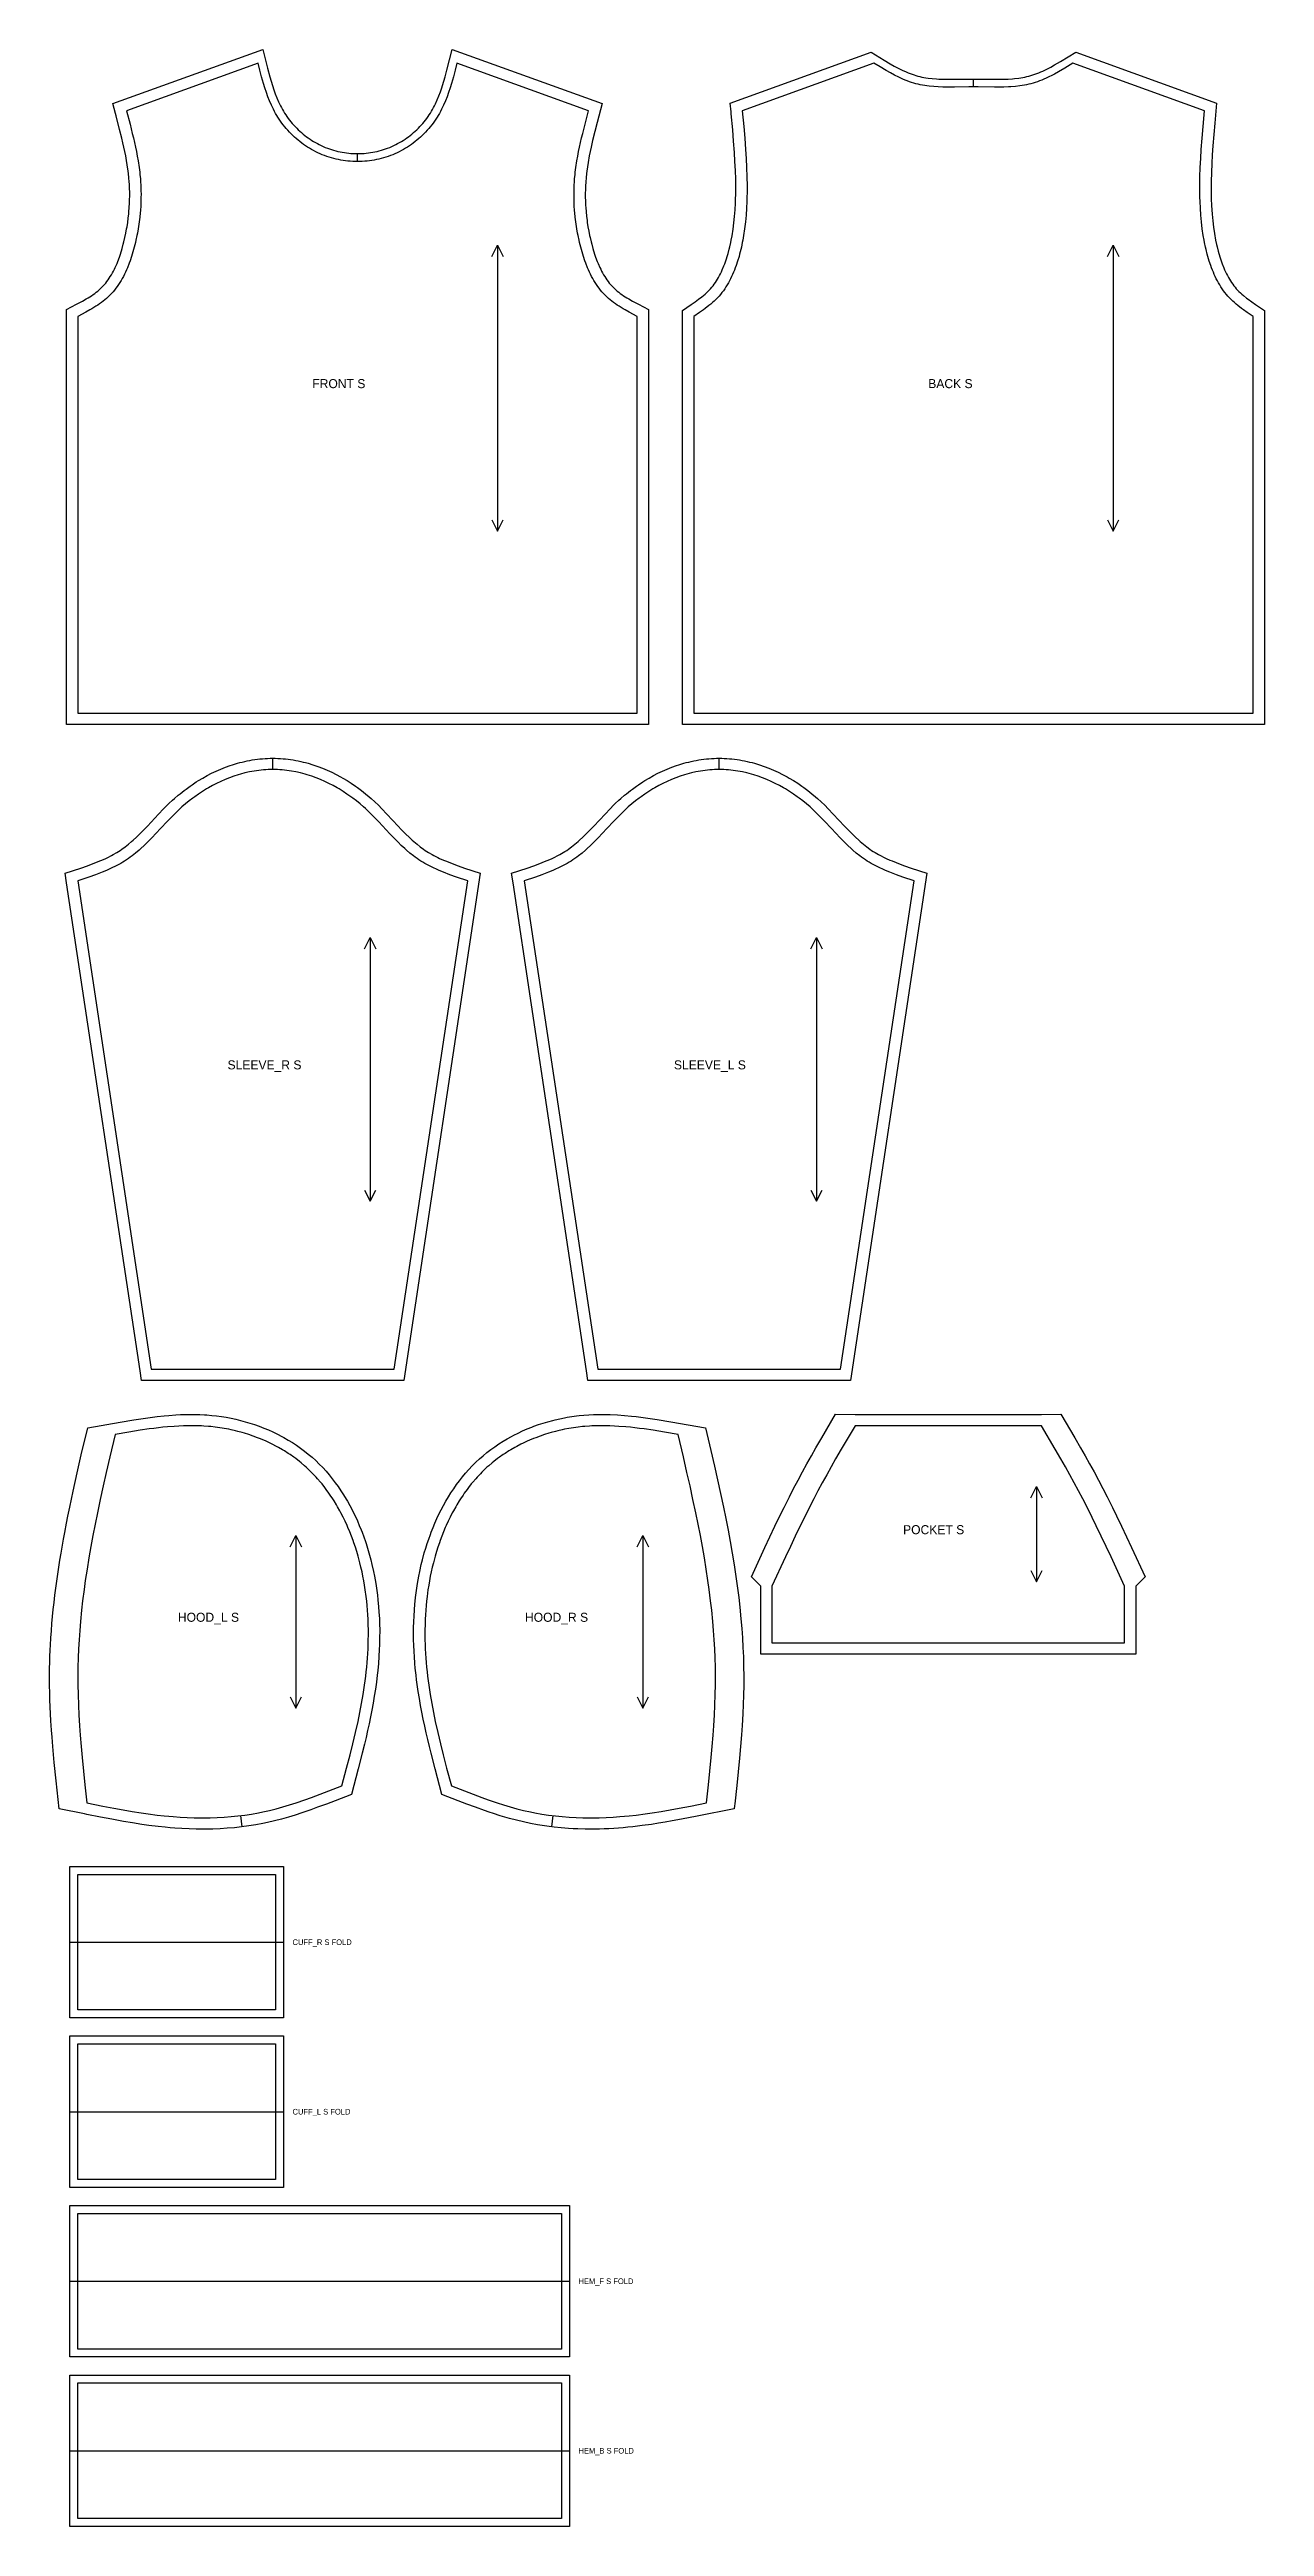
# Model space of a CAD drawing. Extents: x 10 to 1085, y 28 to 2220.
import ezdxf

# ---------------------------------------------------------------- set-up
doc = ezdxf.new("R2010")
doc.units = 0
for name, color, linetype in [('CUT', 7, 'CONTINUOUS'), ('FOLD', 6, 'CONTINUOUS'), ('GRAIN', 3, 'CONTINUOUS'), ('NOTCH', 1, 'CONTINUOUS'), ('SEW', 5, 'CONTINUOUS'), ('TEXT', 2, 'CONTINUOUS')]:
    doc.layers.add(name, color=color, linetype=linetype)

msp = doc.modelspace()

# ---------------------------------------------------------------- linework, layer by layer
at = {"layer": 'CUT'}
for points in [[(68.342, 2163.007), (65.959, 2171.888), (198.628, 2219.717), (202.822, 2203.337), (204.936, 2195.478), (206.05, 2191.623), (207.219, 2187.827), (208.457, 2184.098), (209.777, 2180.443), (211.19, 2176.868), (212.709, 2173.379), (214.346, 2169.982), (215.212, 2168.32), (216.113, 2166.682), (217.049, 2165.069), (218.022, 2163.482), (219.044, 2161.903), (220.109, 2160.347), (221.215, 2158.812), (222.362, 2157.301), (223.548, 2155.815), (224.773, 2154.354), (226.036, 2152.921), (227.335, 2151.517), (228.668, 2150.142), (230.036, 2148.799), (231.437, 2147.488), (232.87, 2146.211), (234.333, 2144.969), (235.826, 2143.762), (237.347, 2142.593), (238.895, 2141.463), (240.468, 2140.372), (242.067, 2139.322), (243.689, 2138.314), (245.334, 2137.349), (247, 2136.428), (248.683, 2135.553), (250.437, 2134.7), (252.21, 2133.896), (254.003, 2133.139), (255.816, 2132.43), (257.647, 2131.769), (259.494, 2131.155), (261.358, 2130.59), (263.235, 2130.073), (265.125, 2129.605), (267.027, 2129.185), (268.939, 2128.814), (270.861, 2128.493), (272.789, 2128.22), (274.724, 2127.997), (276.664, 2127.823), (278.608, 2127.698), (280.553, 2127.624), (282.5, 2127.599), (284.447, 2127.624), (286.392, 2127.698), (288.336, 2127.823), (290.276, 2127.997), (292.211, 2128.22), (294.139, 2128.493), (296.061, 2128.814), (297.973, 2129.185), (299.875, 2129.605), (301.765, 2130.073), (303.642, 2130.59), (305.506, 2131.155), (307.353, 2131.769), (309.184, 2132.43), (310.997, 2133.139), (312.79, 2133.896), (314.563, 2134.7), (316.317, 2135.553), (318, 2136.428), (319.666, 2137.349), (321.311, 2138.314), (322.933, 2139.322), (324.532, 2140.372), (326.105, 2141.463), (327.653, 2142.593), (329.174, 2143.762), (330.667, 2144.969), (332.13, 2146.211), (333.563, 2147.488), (334.964, 2148.799), (336.332, 2150.142), (337.665, 2151.517), (338.964, 2152.921), (340.227, 2154.354), (341.452, 2155.815), (342.638, 2157.301), (343.785, 2158.812), (344.891, 2160.347), (345.956, 2161.903), (346.978, 2163.482), (347.951, 2165.069), (348.887, 2166.682), (349.788, 2168.32), (350.654, 2169.982), (351.488, 2171.669), (353.064, 2175.113), (354.529, 2178.645), (355.894, 2182.261), (357.171, 2185.954), (357.781, 2187.827), (358.95, 2191.623), (360.064, 2195.478), (361.659, 2201.356), (366.372, 2219.717), (499.041, 2171.888), (494.522, 2155.014), (492.456, 2147.079), (490.511, 2139.198), (489.163, 2133.321), (488.329, 2129.419), (487.554, 2125.528), (486.513, 2119.713), (485.91, 2115.851), (485.386, 2111.999), (485.156, 2110.077), (484.766, 2106.286), (484.466, 2102.542), (484.25, 2098.792), (484.119, 2095.035), (484.086, 2093.154), (484.081, 2089.387), (484.162, 2085.614), (484.328, 2081.836), (484.442, 2079.944), (484.736, 2076.156), (485.115, 2072.363), (485.579, 2068.564), (485.844, 2066.662), (486.437, 2062.854), (487.117, 2059.042), (487.883, 2055.224), (488.299, 2053.313), (489.21, 2049.429), (489.706, 2047.465), (490.769, 2043.568), (491.337, 2041.64), (492.55, 2037.835), (493.196, 2035.963), (494.571, 2032.291), (495.3, 2030.496), (496.845, 2026.996), (497.661, 2025.296), (498.508, 2023.631), (499.384, 2022.005), (500.29, 2020.418), (501.228, 2018.872), (502.196, 2017.37), (503.194, 2015.912), (504.225, 2014.499), (505.287, 2013.134), (506.381, 2011.818), (507.507, 2010.55), (508.666, 2009.332), (509.866, 2008.159), (511.063, 2007.069), (512.317, 2006.001), (513.626, 2004.954), (514.988, 2003.927), (516.402, 2002.918), (517.864, 2001.925), (520.928, 1999.982), (522.524, 1999.028), (525.831, 1997.144), (531.032, 1994.344), (540, 1989.66), (540, 1622.599), (25, 1622.599), (25, 1989.66), (33.968, 1994.344), (39.169, 1997.144), (42.476, 1999.028), (44.072, 1999.982), (47.136, 2001.925), (48.598, 2002.918), (50.012, 2003.927), (51.374, 2004.954), (52.683, 2006.001), (53.937, 2007.069), (55.134, 2008.159), (56.334, 2009.332), (57.493, 2010.55), (58.619, 2011.818), (59.713, 2013.134), (60.775, 2014.499), (61.806, 2015.912), (62.804, 2017.37), (63.772, 2018.872), (64.71, 2020.418), (65.616, 2022.005), (66.492, 2023.631), (67.339, 2025.296), (68.155, 2026.996), (69.7, 2030.496), (70.429, 2032.291), (71.804, 2035.963), (72.45, 2037.835), (73.663, 2041.64), (74.231, 2043.568), (75.294, 2047.465), (75.79, 2049.429), (76.701, 2053.313), (77.511, 2057.133), (78.234, 2060.949), (78.563, 2062.854), (79.156, 2066.662), (79.664, 2070.464), (80.085, 2074.26), (80.264, 2076.156), (80.558, 2079.944), (80.766, 2083.726), (80.889, 2087.502), (80.919, 2089.387), (80.914, 2093.154), (80.826, 2096.914), (80.652, 2100.668), (80.534, 2102.542), (80.234, 2106.286), (79.844, 2110.077), (79.614, 2111.999), (78.798, 2117.781), (78.157, 2121.649), (77.446, 2125.528), (76.671, 2129.419), (75.837, 2133.321), (74.95, 2137.236), (74.017, 2141.164), (72.037, 2149.058), (68.879, 2161.003)], [(613.041, 2164.696), (612.344, 2172.387), (737.023, 2217.336), (748.55, 2210.268), (753.879, 2207.101), (757.407, 2205.098), (759.166, 2204.138), (762.674, 2202.315), (764.425, 2201.457), (767.92, 2199.861), (769.666, 2199.128), (771.412, 2198.441), (773.157, 2197.803), (774.902, 2197.216), (776.653, 2196.681), (778.379, 2196.206), (780.127, 2195.777), (781.897, 2195.391), (783.687, 2195.046), (785.499, 2194.741), (787.331, 2194.473), (791.056, 2194.042), (794.859, 2193.736), (796.788, 2193.625), (800.699, 2193.475), (804.676, 2193.406), (808.714, 2193.399), (823.251, 2193.576), (827.5, 2193.599), (831.749, 2193.576), (844.246, 2193.413), (848.312, 2193.396), (854.301, 2193.475), (858.212, 2193.625), (862.052, 2193.875), (863.944, 2194.042), (867.669, 2194.473), (869.501, 2194.741), (871.313, 2195.046), (873.103, 2195.391), (874.873, 2195.777), (876.621, 2196.206), (878.347, 2196.681), (880.098, 2197.216), (881.843, 2197.803), (883.588, 2198.441), (885.334, 2199.128), (887.08, 2199.861), (888.827, 2200.638), (892.326, 2202.315), (895.834, 2204.138), (899.355, 2206.087), (904.669, 2209.194), (917.977, 2217.336), (1042.656, 2172.387), (1041.053, 2154.63), (1040.189, 2144.603), (1039.403, 2134.618), (1038.857, 2126.661), (1038.403, 2118.733), (1038.061, 2110.835), (1037.851, 2103.012), (1037.802, 2099.123), (1037.795, 2095.243), (1037.833, 2091.372), (1037.92, 2087.509), (1038.149, 2081.728), (1038.372, 2077.882), (1038.656, 2074.042), (1039.202, 2068.289), (1039.902, 2062.543), (1040.768, 2056.801), (1041.81, 2051.059), (1042.635, 2047.116), (1043.082, 2045.156), (1044.048, 2041.269), (1044.569, 2039.346), (1045.69, 2035.551), (1046.922, 2031.838), (1047.582, 2030.017), (1048.988, 2026.458), (1049.737, 2024.723), (1050.517, 2023.02), (1051.328, 2021.351), (1052.171, 2019.718), (1053.046, 2018.122), (1053.953, 2016.566), (1054.893, 2015.05), (1055.867, 2013.575), (1056.874, 2012.144), (1057.915, 2010.757), (1058.99, 2009.414), (1060.101, 2008.118), (1061.252, 2006.864), (1062.436, 2005.659), (1063.68, 2004.472), (1064.982, 2003.3), (1066.341, 2002.14), (1069.215, 1999.851), (1070.724, 1998.717), (1073.871, 1996.458), (1077.164, 1994.195), (1085, 1988.932), (1085, 1622.599), (570, 1622.599), (570, 1988.932), (577.836, 1994.195), (581.129, 1996.458), (584.276, 1998.717), (587.248, 2000.991), (588.659, 2002.14), (590.018, 2003.3), (591.32, 2004.472), (592.564, 2005.659), (593.748, 2006.864), (594.899, 2008.118), (596.01, 2009.414), (597.085, 2010.757), (598.126, 2012.144), (599.133, 2013.575), (600.107, 2015.05), (601.047, 2016.566), (601.954, 2018.122), (602.829, 2019.718), (603.672, 2021.351), (604.483, 2023.02), (605.263, 2024.723), (606.73, 2028.223), (607.418, 2030.017), (608.708, 2033.683), (609.884, 2037.439), (610.431, 2039.346), (611.447, 2043.207), (611.918, 2045.156), (612.789, 2049.084), (613.19, 2051.059), (613.905, 2054.886), (614.829, 2060.629), (615.583, 2066.373), (616.179, 2072.123), (616.628, 2077.882), (616.941, 2083.653), (617.08, 2087.509), (617.167, 2091.372), (617.207, 2097.182), (617.179, 2101.066), (617.11, 2104.961), (616.865, 2112.807), (616.493, 2120.712), (616.015, 2128.647), (615.294, 2138.607), (614.473, 2148.609), (613.223, 2162.68)], [(25.111, 1482.511), (23.864, 1490.799), (37.697, 1495.468), (43.474, 1497.477), (47.248, 1498.847), (50.947, 1500.255), (54.563, 1501.711), (56.337, 1502.461), (59.811, 1504.011), (61.509, 1504.813), (64.822, 1506.479), (66.435, 1507.345), (69.571, 1509.148), (71.091, 1510.088), (72.581, 1511.055), (74.053, 1512.061), (76.955, 1514.187), (79.813, 1516.463), (82.637, 1518.878), (84.039, 1520.135), (86.827, 1522.739), (89.602, 1525.454), (93.76, 1529.701), (96.541, 1532.631), (106.505, 1543.263), (110.969, 1547.885), (114.041, 1550.95), (115.61, 1552.471), (118.825, 1555.478), (120.469, 1556.957), (123.819, 1559.85), (125.525, 1561.261), (128.994, 1564.013), (130.757, 1565.352), (134.342, 1567.953), (136.162, 1569.215), (139.859, 1571.658), (141.734, 1572.838), (145.539, 1575.112), (149.414, 1577.27), (153.358, 1579.306), (157.369, 1581.217), (161.444, 1582.997), (165.584, 1584.644), (169.785, 1586.152), (171.915, 1586.854), (176.218, 1588.149), (178.39, 1588.74), (180.574, 1589.292), (182.77, 1589.804), (184.977, 1590.275), (187.194, 1590.706), (189.421, 1591.094), (191.657, 1591.44), (193.901, 1591.743), (196.153, 1592.001), (198.411, 1592.214), (200.676, 1592.381), (202.947, 1592.501), (205.222, 1592.574), (207.5, 1592.599), (209.778, 1592.574), (212.053, 1592.501), (214.324, 1592.381), (216.589, 1592.214), (218.847, 1592.001), (221.099, 1591.743), (223.343, 1591.44), (225.579, 1591.094), (227.806, 1590.706), (230.023, 1590.275), (232.23, 1589.804), (234.426, 1589.292), (236.61, 1588.74), (238.782, 1588.149), (243.085, 1586.854), (247.323, 1585.415), (251.494, 1583.838), (255.602, 1582.124), (259.645, 1580.277), (263.623, 1578.304), (267.532, 1576.206), (269.461, 1575.112), (273.266, 1572.838), (276.999, 1570.45), (280.658, 1567.953), (282.46, 1566.665), (286.006, 1564.013), (289.475, 1561.261), (292.866, 1558.415), (294.531, 1556.957), (297.795, 1553.981), (300.959, 1550.95), (304.031, 1547.885), (308.495, 1543.263), (318.459, 1532.631), (321.24, 1529.701), (325.398, 1525.454), (328.173, 1522.739), (330.961, 1520.135), (332.363, 1518.878), (335.187, 1516.463), (338.045, 1514.187), (340.947, 1512.061), (342.419, 1511.055), (343.909, 1510.088), (345.429, 1509.148), (348.565, 1507.345), (350.178, 1506.479), (353.491, 1504.813), (355.189, 1504.011), (358.663, 1502.461), (360.437, 1501.711), (364.053, 1500.255), (367.752, 1498.847), (371.526, 1497.477), (377.303, 1495.468), (391.136, 1490.799), (323.608, 1041.999), (91.392, 1041.999), (90.111, 1050.511)], [(420.111, 1482.511), (418.864, 1490.799), (432.697, 1495.468), (438.474, 1497.477), (442.248, 1498.847), (445.947, 1500.255), (449.563, 1501.711), (451.337, 1502.461), (454.811, 1504.011), (456.509, 1504.813), (459.822, 1506.479), (461.435, 1507.345), (464.571, 1509.148), (466.091, 1510.088), (467.581, 1511.055), (469.053, 1512.061), (471.955, 1514.187), (474.813, 1516.463), (477.637, 1518.878), (479.039, 1520.135), (481.827, 1522.739), (484.602, 1525.454), (488.76, 1529.701), (491.541, 1532.631), (501.505, 1543.263), (505.969, 1547.885), (509.041, 1550.95), (510.61, 1552.471), (513.825, 1555.478), (515.469, 1556.957), (518.819, 1559.85), (520.525, 1561.261), (523.994, 1564.013), (525.757, 1565.352), (529.342, 1567.953), (531.162, 1569.215), (534.859, 1571.658), (536.734, 1572.838), (540.539, 1575.112), (544.414, 1577.27), (548.358, 1579.306), (552.369, 1581.217), (556.444, 1582.997), (560.584, 1584.644), (564.785, 1586.152), (566.915, 1586.854), (571.218, 1588.149), (573.39, 1588.74), (575.574, 1589.292), (577.77, 1589.804), (579.977, 1590.275), (582.194, 1590.706), (584.421, 1591.094), (586.657, 1591.44), (588.901, 1591.743), (591.153, 1592.001), (593.411, 1592.214), (595.676, 1592.381), (597.947, 1592.501), (600.222, 1592.574), (602.5, 1592.599), (604.778, 1592.574), (607.053, 1592.501), (609.324, 1592.381), (611.589, 1592.214), (613.847, 1592.001), (616.099, 1591.743), (618.343, 1591.44), (620.579, 1591.094), (622.806, 1590.706), (625.023, 1590.275), (627.23, 1589.804), (629.426, 1589.292), (631.61, 1588.74), (633.782, 1588.149), (638.085, 1586.854), (642.323, 1585.415), (646.494, 1583.838), (650.602, 1582.124), (654.645, 1580.277), (658.623, 1578.304), (662.532, 1576.206), (664.461, 1575.112), (668.266, 1572.838), (671.999, 1570.45), (675.658, 1567.953), (677.46, 1566.665), (681.006, 1564.013), (684.475, 1561.261), (687.866, 1558.415), (689.531, 1556.957), (692.795, 1553.981), (695.959, 1550.95), (699.031, 1547.885), (703.495, 1543.263), (713.459, 1532.631), (716.24, 1529.701), (720.398, 1525.454), (723.173, 1522.739), (725.961, 1520.135), (727.363, 1518.878), (730.187, 1516.463), (733.045, 1514.187), (735.947, 1512.061), (737.419, 1511.055), (738.909, 1510.088), (740.429, 1509.148), (743.565, 1507.345), (745.178, 1506.479), (748.491, 1504.813), (750.189, 1504.011), (753.663, 1502.461), (755.437, 1501.711), (759.053, 1500.255), (762.752, 1498.847), (766.526, 1497.477), (772.303, 1495.468), (786.136, 1490.799), (718.608, 1041.999), (486.392, 1041.999), (485.111, 1050.511)], [(41.062, 658.446), (18.442, 662.942), (15.786, 687.669), (14.156, 703.889), (12.863, 718.175), (12.201, 726.379), (11.749, 732.551), (11.212, 740.806), (10.865, 747.017), (10.57, 753.244), (10.332, 759.489), (10.155, 765.75), (10.043, 772.028), (10, 778.323), (10.012, 782.528), (10.059, 786.768), (10.193, 793.121), (10.323, 797.352), (10.578, 803.69), (10.788, 807.911), (11.159, 814.234), (11.597, 820.546), (12.098, 826.848), (12.662, 833.139), (13.285, 839.418), (13.966, 845.685), (14.702, 851.939), (15.491, 858.181), (16.33, 864.409), (17.218, 870.624), (18.152, 876.824), (19.131, 883.01), (20.151, 889.18), (22.309, 901.474), (23.443, 907.597), (25.013, 915.771), (26.226, 921.881), (27.886, 930.001), (30.893, 944.142), (34.457, 960.203), (38.112, 976.17), (43.736, 1000.233), (72.373, 1005.147), (84.56, 1007.167), (90.693, 1008.116), (94.797, 1008.715), (100.976, 1009.55), (105.11, 1010.056), (111.336, 1010.726), (115.502, 1011.106), (121.775, 1011.562), (125.973, 1011.782), (130.184, 1011.929), (134.407, 1011.996), (138.643, 1011.979), (142.891, 1011.871), (147.151, 1011.667), (149.285, 1011.527), (153.561, 1011.169), (157.848, 1010.7), (162.103, 1010.122), (166.353, 1009.432), (170.592, 1008.631), (174.818, 1007.719), (179.026, 1006.696), (183.212, 1005.562), (187.372, 1004.319), (191.502, 1002.966), (195.599, 1001.504), (199.658, 999.933), (203.675, 998.253), (207.647, 996.464), (211.568, 994.566), (215.434, 992.56), (217.346, 991.516), (221.123, 989.348), (224.835, 987.071), (228.478, 984.686), (232.047, 982.192), (235.538, 979.59), (238.946, 976.88), (242.266, 974.062), (245.513, 971.119), (248.657, 968.08), (251.699, 964.949), (254.639, 961.731), (257.478, 958.43), (260.217, 955.05), (262.858, 951.597), (265.401, 948.073), (267.848, 944.483), (270.2, 940.832), (272.457, 937.121), (273.551, 935.246), (275.67, 931.456), (277.698, 927.617), (279.635, 923.733), (281.484, 919.808), (282.376, 917.831), (284.094, 913.85), (285.725, 909.838), (286.509, 907.821), (288.014, 903.767), (289.435, 899.689), (290.114, 897.643), (291.412, 893.537), (292.628, 889.416), (294.298, 883.237), (295.314, 879.104), (296.696, 872.888), (297.524, 868.734), (298.63, 862.489), (299.277, 858.319), (300.118, 852.055), (300.594, 847.875), (301.181, 841.6), (301.492, 837.415), (301.838, 831.136), (301.992, 826.952), (302.109, 820.679), (302.093, 814.413), (301.95, 808.156), (301.785, 803.991), (301.437, 797.756), (300.972, 791.538), (300.393, 785.34), (299.947, 781.219), (299.184, 775.01), (298.319, 768.829), (297.361, 762.674), (296.316, 756.546), (295.191, 750.442), (293.992, 744.362), (292.726, 738.305), (291.4, 732.269), (290.021, 726.253), (288.595, 720.257), (286.633, 712.289), (283.072, 698.413), (277.069, 675.781), (262.733, 670.198), (254.988, 667.232), (247.188, 664.325), (241.295, 662.204), (233.376, 659.481), (227.384, 657.538), (221.343, 655.694), (215.249, 653.967), (209.099, 652.369), (202.889, 650.918), (198.729, 650.041), (192.479, 648.871), (186.201, 647.864), (179.901, 647.017), (173.584, 646.325), (167.252, 645.783), (160.911, 645.386), (154.566, 645.13), (148.219, 645.011), (143.99, 645.004), (139.763, 645.054), (133.432, 645.234), (127.114, 645.535), (120.813, 645.952), (116.624, 646.292), (112.437, 646.682), (106.183, 647.35), (97.891, 648.386), (91.706, 649.257), (83.5, 650.53), (75.339, 651.908), (65.194, 653.746), (55.105, 655.674), (43.063, 658.048)], [(616.078, 665.553), (615.794, 662.942), (583.152, 656.461), (569.042, 653.746), (560.931, 652.266), (554.822, 651.207), (548.689, 650.201), (542.53, 649.257), (534.277, 648.113), (530.131, 647.595), (525.972, 647.117), (521.799, 646.682), (517.612, 646.292), (513.423, 645.952), (509.225, 645.661), (505.018, 645.421), (500.804, 645.234), (496.584, 645.101), (492.36, 645.022), (488.132, 645), (483.902, 645.036), (477.555, 645.2), (473.325, 645.386), (469.097, 645.635), (462.762, 646.128), (456.439, 646.77), (450.132, 647.564), (445.939, 648.182), (441.757, 648.871), (435.507, 650.041), (429.27, 651.384), (423.081, 652.886), (416.95, 654.529), (412.893, 655.694), (408.86, 656.911), (402.852, 658.823), (398.873, 660.149), (394.913, 661.511), (387.048, 664.325), (379.248, 667.232), (371.503, 670.198), (357.167, 675.781), (351.164, 698.413), (347.603, 712.289), (346.125, 718.262), (344.685, 724.253), (343.29, 730.262), (341.945, 736.291), (340.659, 742.341), (339.437, 748.413), (338.287, 754.509), (337.214, 760.629), (336.226, 766.774), (335.618, 770.886), (334.786, 777.077), (334.289, 781.219), (333.637, 787.404), (333.264, 791.538), (332.799, 797.756), (332.554, 801.911), (332.286, 808.156), (332.177, 812.326), (332.118, 818.589), (332.151, 822.769), (332.313, 829.044), (332.497, 833.229), (332.891, 839.507), (333.234, 843.692), (333.872, 849.965), (334.381, 854.144), (334.958, 858.319), (335.606, 862.489), (336.712, 868.734), (337.54, 872.888), (338.922, 879.104), (339.938, 883.237), (341.607, 889.416), (342.824, 893.537), (344.122, 897.643), (345.501, 901.73), (346.964, 905.797), (347.727, 907.821), (349.316, 911.848), (350.99, 915.845), (352.752, 919.808), (354.6, 923.733), (356.538, 927.617), (358.566, 931.456), (360.685, 935.246), (362.896, 938.984), (365.2, 942.665), (367.599, 946.286), (370.094, 949.844), (372.686, 953.333), (375.376, 956.75), (378.165, 960.09), (381.054, 963.35), (384.045, 966.525), (387.138, 969.611), (390.334, 972.603), (393.619, 975.485), (396.984, 978.249), (400.433, 980.905), (403.964, 983.452), (407.57, 985.892), (411.248, 988.223), (414.994, 990.446), (418.802, 992.56), (420.728, 993.577), (424.622, 995.528), (428.569, 997.372), (432.564, 999.106), (436.602, 1000.732), (438.637, 1001.504), (442.734, 1002.966), (446.864, 1004.319), (451.024, 1005.562), (455.21, 1006.696), (457.312, 1007.221), (461.529, 1008.189), (465.762, 1009.046), (467.883, 1009.432), (472.133, 1010.122), (476.388, 1010.7), (478.532, 1010.949), (482.814, 1011.362), (487.085, 1011.667), (491.345, 1011.871), (495.593, 1011.979), (497.713, 1011.999), (501.942, 1011.973), (506.159, 1011.865), (512.461, 1011.562), (518.734, 1011.106), (524.979, 1010.515), (529.126, 1010.056), (535.323, 1009.281), (541.493, 1008.42), (547.635, 1007.489), (559.839, 1005.49), (590.5, 1000.233), (595.201, 980.148), (598.417, 966.201), (601.129, 954.192), (603.779, 942.127), (606.35, 930.001), (608.418, 919.847), (610.406, 909.644), (612.297, 899.43), (614.085, 889.18), (615.762, 878.888), (617.319, 868.554), (618.471, 860.259), (619.785, 849.856), (620.73, 841.508), (621.768, 831.043), (622.479, 822.648), (623.077, 814.234), (623.557, 805.801), (623.913, 797.352), (624.141, 788.886), (624.234, 780.425), (624.193, 772.028), (624.029, 763.661), (623.752, 755.324), (623.371, 747.017), (622.766, 736.675), (622.19, 728.434), (621.373, 718.175), (620.464, 707.962), (619.281, 695.765), (618.026, 683.632), (616.295, 667.555)], [(649.236, 799.999), (639.236, 799.999), (639.236, 859.999), (631.056, 868.336), (643.05, 894.367), (647.407, 903.683), (651.823, 913), (656.311, 922.309), (659.962, 929.747), (664.611, 939.028), (668.408, 946.433), (672.28, 953.819), (676.2, 961.117), (680.149, 968.302), (684.145, 975.431), (688.179, 982.51), (693.258, 991.297), (705.51, 1012.16), (722.736, 1011.999), (887.736, 1011.999), (904.962, 1012.16), (917.214, 991.297), (922.293, 982.51), (926.327, 975.431), (930.323, 968.302), (934.271, 961.117), (938.191, 953.819), (942.064, 946.433), (945.861, 939.028), (950.51, 929.747), (954.161, 922.309), (958.649, 913), (963.065, 903.683), (967.422, 894.367), (979.415, 868.336), (971.236, 859.999), (971.236, 799.999), (961.236, 799.999)], [(28, 612), (217, 612), (217, 478), (28, 478)], [(28, 462), (217, 462), (217, 328), (28, 328)], [(28, 312), (470, 312), (470, 178), (28, 178)], [(28, 162), (470, 162), (470, 28), (28, 28)]]:
    msp.add_lwpolyline(points, close=True, dxfattribs=at)
at = {"layer": 'FOLD'}
for points in [[(28, 545), (217, 545)], [(28, 395), (217, 395)], [(28, 245), (470, 245)], [(28, 95), (470, 95)]]:
    msp.add_lwpolyline(points, dxfattribs=at)
at = {"layer": 'GRAIN'}
for points in [[(401.25, 2036.599), (406.25, 2046.599), (411.25, 2036.599)], [(406.25, 2046.599), (406.25, 1793.599)], [(946.25, 2036.599), (951.25, 2046.599), (956.25, 2036.599)], [(951.25, 2046.599), (951.25, 1793.599)], [(401.25, 1803.599), (406.25, 1793.599), (411.25, 1803.599)], [(946.25, 1803.599), (951.25, 1793.599), (956.25, 1803.599)], [(288.75, 1424.031), (293.75, 1434.031), (298.75, 1424.031)], [(293.75, 1434.031), (293.75, 1200.567)], [(683.75, 1424.031), (688.75, 1434.031), (693.75, 1424.031)], [(688.75, 1434.031), (688.75, 1200.567)], [(288.75, 1210.567), (293.75, 1200.567), (298.75, 1210.567)], [(683.75, 1210.567), (688.75, 1200.567), (693.75, 1210.567)], [(878.236, 938.239), (883.236, 948.239), (888.236, 938.239)], [(883.236, 948.239), (883.236, 863.759)], [(222.838, 894.839), (227.838, 904.839), (232.838, 894.839)], [(227.838, 904.839), (227.838, 752.16)], [(529.956, 894.839), (534.956, 904.839), (539.956, 894.839)], [(534.956, 904.839), (534.956, 752.16)], [(878.236, 873.759), (883.236, 863.759), (888.236, 873.759)], [(222.838, 762.16), (227.838, 752.16), (232.838, 762.16)], [(529.956, 762.16), (534.956, 752.16), (539.956, 762.16)]]:
    msp.add_lwpolyline(points, dxfattribs=at)
at = {"layer": 'NOTCH'}
for points in [[(827.5, 2186.599), (827.5, 2193.599)], [(282.5, 2120.599), (282.5, 2127.599)], [(207.5, 1582.599), (207.5, 1592.599)], [(602.5, 1582.599), (602.5, 1592.599)], [(178.913, 656.972), (180.135, 647.047)], [(455.323, 656.972), (454.101, 647.047)]]:
    msp.add_lwpolyline(points, dxfattribs=at)
at = {"layer": 'SEW'}
for points in [[(78, 2165.599), (81.2, 2153.562), (83.243, 2145.53), (84.218, 2141.51), (85.152, 2137.486), (86.04, 2133.459), (86.873, 2129.427), (87.647, 2125.39), (88.353, 2121.347), (89.271, 2115.271), (89.779, 2111.211), (90, 2109.179), (90.363, 2105.214), (90.51, 2103.228), (90.739, 2099.253), (90.878, 2095.271), (90.927, 2091.282), (90.918, 2089.286), (90.833, 2085.289), (90.657, 2081.286), (90.392, 2077.279), (90.225, 2075.273), (89.824, 2071.259), (89.333, 2067.241), (88.751, 2063.219), (88.426, 2061.207), (87.708, 2057.18), (87.315, 2055.165), (86.461, 2051.135), (86, 2049.119), (84.974, 2044.956), (84.422, 2042.879), (83.234, 2038.744), (82.597, 2036.69), (81.228, 2032.62), (80.496, 2030.609), (78.928, 2026.642), (78.09, 2024.691), (77.216, 2022.765), (76.303, 2020.865), (75.352, 2018.993), (74.36, 2017.153), (73.327, 2015.345), (72.252, 2013.571), (71.133, 2011.835), (69.97, 2010.138), (68.762, 2008.482), (67.507, 2006.868), (66.204, 2005.3), (64.853, 2003.78), (63.452, 2002.308), (62, 2000.889), (60.547, 1999.565), (59.049, 1998.289), (57.509, 1997.057), (55.929, 1995.865), (54.312, 1994.711), (52.663, 1993.591), (50.983, 1992.503), (47.544, 1990.407), (45.792, 1989.394), (42.235, 1987.42), (35, 1983.599), (35, 1632.599), (530, 1632.599), (530, 1983.599), (522.765, 1987.42), (519.208, 1989.394), (517.456, 1990.407), (514.017, 1992.503), (512.337, 1993.591), (510.688, 1994.711), (509.071, 1995.865), (507.491, 1997.057), (505.951, 1998.289), (504.453, 1999.565), (503, 2000.889), (501.548, 2002.308), (500.147, 2003.78), (498.796, 2005.3), (497.493, 2006.868), (496.238, 2008.482), (495.03, 2010.138), (493.867, 2011.835), (492.748, 2013.571), (491.673, 2015.345), (490.64, 2017.153), (489.648, 2018.993), (488.697, 2020.865), (487.784, 2022.765), (486.91, 2024.691), (486.072, 2026.642), (484.504, 2030.609), (483.772, 2032.62), (482.403, 2036.69), (481.766, 2038.744), (480.578, 2042.879), (480.026, 2044.956), (479, 2049.119), (478.539, 2051.135), (477.685, 2055.165), (477.292, 2057.18), (476.574, 2061.207), (476.249, 2063.219), (475.667, 2067.241), (475.176, 2071.259), (474.775, 2075.273), (474.608, 2077.279), (474.343, 2081.286), (474.167, 2085.289), (474.082, 2089.286), (474.073, 2091.282), (474.122, 2095.271), (474.261, 2099.253), (474.49, 2103.228), (474.637, 2105.214), (475, 2109.179), (475.221, 2111.211), (475.729, 2115.271), (476.647, 2121.347), (477.353, 2125.39), (478.127, 2129.427), (478.96, 2133.459), (479.848, 2137.486), (480.782, 2141.51), (481.757, 2145.53), (483.8, 2153.562), (487, 2165.599), (370.5, 2207.599), (368.952, 2201.574), (367.355, 2195.574), (365.659, 2189.624), (364.449, 2185.697), (363.158, 2181.81), (361.772, 2177.971), (360.276, 2174.187), (358.655, 2170.466), (357.794, 2168.63), (356.896, 2166.814), (355.959, 2165.016), (354.982, 2163.239), (353.963, 2161.483), (352.9, 2159.749), (351.783, 2158.024), (350.62, 2156.323), (349.412, 2154.649), (348.162, 2153.001), (346.869, 2151.381), (345.535, 2149.791), (344.16, 2148.231), (342.747, 2146.703), (341.296, 2145.207), (339.808, 2143.746), (338.284, 2142.32), (336.725, 2140.93), (335.133, 2139.578), (333.507, 2138.265), (331.851, 2136.991), (330.164, 2135.759), (328.447, 2134.57), (326.702, 2133.423), (324.93, 2132.322), (323.131, 2131.267), (321.308, 2130.258), (319.46, 2129.299), (317.54, 2128.365), (315.597, 2127.484), (313.633, 2126.655), (311.649, 2125.878), (309.645, 2125.155), (307.625, 2124.484), (305.588, 2123.866), (303.536, 2123.301), (301.471, 2122.789), (299.393, 2122.331), (297.305, 2121.926), (295.208, 2121.575), (293.102, 2121.277), (290.99, 2121.033), (288.872, 2120.843), (286.75, 2120.707), (284.626, 2120.626), (282.5, 2120.599), (280.374, 2120.626), (278.25, 2120.707), (276.128, 2120.843), (274.01, 2121.033), (271.898, 2121.277), (269.792, 2121.575), (267.695, 2121.926), (265.607, 2122.331), (263.529, 2122.789), (261.464, 2123.301), (259.412, 2123.866), (257.375, 2124.484), (255.355, 2125.155), (253.351, 2125.878), (251.367, 2126.655), (249.403, 2127.484), (247.46, 2128.365), (245.54, 2129.299), (243.692, 2130.258), (241.869, 2131.267), (240.07, 2132.322), (238.298, 2133.423), (236.553, 2134.57), (234.836, 2135.759), (233.149, 2136.991), (231.493, 2138.265), (229.867, 2139.578), (228.275, 2140.93), (226.716, 2142.32), (225.192, 2143.746), (223.704, 2145.207), (222.253, 2146.703), (220.84, 2148.231), (219.465, 2149.791), (218.131, 2151.381), (216.838, 2153.001), (215.588, 2154.649), (214.38, 2156.323), (213.217, 2158.024), (212.1, 2159.749), (211.037, 2161.483), (210.018, 2163.239), (209.041, 2165.016), (208.104, 2166.814), (207.206, 2168.63), (206.345, 2170.466), (204.724, 2174.187), (203.228, 2177.971), (201.842, 2181.81), (200.551, 2185.697), (199.341, 2189.624), (197.645, 2195.574), (196.048, 2201.574), (194.5, 2207.599)], [(623, 2165.599), (624.262, 2151.48), (625.105, 2141.399), (625.857, 2131.322), (626.367, 2123.265), (626.774, 2115.213), (627.058, 2107.181), (627.198, 2099.196), (627.191, 2093.207), (627.127, 2089.214), (627.011, 2085.22), (626.73, 2079.225), (626.311, 2073.224), (625.74, 2067.215), (625.007, 2061.196), (624.098, 2055.164), (623.388, 2051.135), (623, 2049.119), (622.128, 2044.952), (621.654, 2042.871), (620.622, 2038.723), (620.063, 2036.659), (618.853, 2032.563), (617.511, 2028.52), (616.788, 2026.524), (616.03, 2024.547), (615.234, 2022.592), (614.4, 2020.659), (613.527, 2018.752), (612.613, 2016.872), (611.657, 2015.02), (610.659, 2013.2), (609.617, 2011.412), (608.529, 2009.659), (607.396, 2007.943), (606.216, 2006.265), (604.987, 2004.628), (603.709, 2003.033), (602.38, 2001.483), (601, 1999.979), (599.583, 1998.537), (598.119, 1997.139), (596.611, 1995.781), (595.063, 1994.459), (593.479, 1993.17), (590.221, 1990.676), (588.554, 1989.463), (585.164, 1987.088), (580, 1983.599), (580, 1632.599), (1075, 1632.599), (1075, 1983.599), (1069.836, 1987.088), (1066.446, 1989.463), (1064.779, 1990.676), (1061.521, 1993.17), (1059.937, 1994.459), (1058.389, 1995.781), (1056.881, 1997.139), (1055.417, 1998.537), (1054, 1999.979), (1052.62, 2001.483), (1051.291, 2003.033), (1050.013, 2004.628), (1048.784, 2006.265), (1047.604, 2007.943), (1046.471, 2009.659), (1045.383, 2011.412), (1044.341, 2013.2), (1043.343, 2015.02), (1042.387, 2016.872), (1041.473, 2018.752), (1040.6, 2020.659), (1039.766, 2022.592), (1038.97, 2024.547), (1038.212, 2026.524), (1037.489, 2028.52), (1036.147, 2032.563), (1034.937, 2036.659), (1034.378, 2038.723), (1033.346, 2042.871), (1032.872, 2044.952), (1032, 2049.119), (1031.612, 2051.135), (1030.902, 2055.164), (1029.993, 2061.196), (1029.26, 2067.215), (1028.689, 2073.224), (1028.27, 2079.225), (1027.989, 2085.22), (1027.873, 2089.214), (1027.809, 2093.207), (1027.802, 2099.196), (1027.942, 2107.181), (1028.226, 2115.213), (1028.633, 2123.265), (1029.143, 2131.322), (1029.895, 2141.399), (1030.738, 2151.48), (1032, 2165.599), (915.5, 2207.599), (908.265, 2203.189), (902.81, 2199.998), (899.147, 2197.972), (897.306, 2196.998), (893.6, 2195.144), (891.734, 2194.27), (889.857, 2193.436), (887.97, 2192.644), (886.072, 2191.897), (884.161, 2191.198), (882.237, 2190.551), (880.3, 2189.959), (878.384, 2189.432), (876.454, 2188.958), (874.511, 2188.534), (872.556, 2188.157), (870.589, 2187.826), (868.611, 2187.537), (864.622, 2187.075), (860.595, 2186.751), (858.568, 2186.634), (854.491, 2186.478), (850.386, 2186.406), (846.257, 2186.399), (831.682, 2186.576), (827.5, 2186.599), (823.318, 2186.576), (810.815, 2186.413), (806.676, 2186.396), (800.509, 2186.478), (796.432, 2186.634), (792.387, 2186.897), (788.378, 2187.288), (786.389, 2187.537), (784.411, 2187.826), (782.444, 2188.157), (780.489, 2188.534), (778.546, 2188.958), (776.616, 2189.432), (774.7, 2189.959), (772.763, 2190.551), (770.839, 2191.198), (768.928, 2191.897), (767.03, 2192.644), (765.143, 2193.436), (761.4, 2195.144), (757.694, 2196.998), (754.019, 2198.973), (750.368, 2201.045), (744.923, 2204.281), (739.5, 2207.599)], [(35, 1483.999), (100, 1051.999), (315, 1051.999), (380, 1483.999), (370.132, 1487.365), (364.273, 1489.472), (358.498, 1491.7), (354.71, 1493.275), (352.838, 1494.095), (349.146, 1495.806), (347.327, 1496.702), (343.751, 1498.58), (341.996, 1499.566), (340.264, 1500.586), (338.556, 1501.641), (336.875, 1502.733), (335.215, 1503.867), (333.58, 1505.037), (331.97, 1506.244), (328.817, 1508.754), (325.744, 1511.383), (324.234, 1512.736), (321.259, 1515.514), (318.336, 1518.373), (314.024, 1522.779), (311.181, 1525.773), (301.245, 1536.376), (296.909, 1540.866), (293.965, 1543.803), (292.472, 1545.25), (289.438, 1548.089), (287.893, 1549.478), (284.751, 1552.191), (281.537, 1554.814), (278.253, 1557.344), (276.586, 1558.572), (273.202, 1560.954), (269.753, 1563.234), (266.241, 1565.406), (264.462, 1566.452), (260.859, 1568.458), (257.197, 1570.349), (253.478, 1572.12), (249.705, 1573.769), (245.878, 1575.291), (242, 1576.683), (238.059, 1577.945), (236.071, 1578.524), (232.066, 1579.574), (228.025, 1580.477), (223.955, 1581.227), (221.911, 1581.543), (219.862, 1581.82), (217.808, 1582.055), (215.751, 1582.249), (213.691, 1582.401), (211.629, 1582.51), (209.565, 1582.576), (207.5, 1582.599), (205.435, 1582.576), (203.371, 1582.51), (201.309, 1582.401), (199.249, 1582.249), (197.192, 1582.055), (195.138, 1581.82), (193.089, 1581.543), (191.045, 1581.227), (186.975, 1580.477), (182.934, 1579.574), (178.929, 1578.524), (176.941, 1577.945), (173, 1576.683), (169.122, 1575.291), (165.295, 1573.769), (161.522, 1572.12), (157.803, 1570.349), (154.141, 1568.458), (150.538, 1566.452), (148.759, 1565.406), (145.247, 1563.234), (141.798, 1560.954), (138.414, 1558.572), (136.747, 1557.344), (133.463, 1554.814), (130.249, 1552.191), (127.107, 1549.478), (125.562, 1548.089), (122.528, 1545.25), (121.035, 1543.803), (118.091, 1540.866), (113.755, 1536.376), (103.819, 1525.773), (100.976, 1522.779), (96.664, 1518.373), (93.741, 1515.514), (90.766, 1512.736), (89.256, 1511.383), (86.183, 1508.754), (83.03, 1506.244), (81.42, 1505.037), (79.785, 1503.867), (78.125, 1502.733), (76.444, 1501.641), (74.736, 1500.586), (73.004, 1499.566), (71.249, 1498.58), (67.673, 1496.702), (65.854, 1495.806), (62.162, 1494.095), (60.29, 1493.275), (56.502, 1491.7), (50.727, 1489.472), (44.868, 1487.365)], [(430, 1483.999), (495, 1051.999), (710, 1051.999), (775, 1483.999), (765.132, 1487.365), (759.273, 1489.472), (753.498, 1491.7), (749.71, 1493.275), (747.838, 1494.095), (744.146, 1495.806), (742.327, 1496.702), (738.751, 1498.58), (736.996, 1499.566), (735.264, 1500.586), (733.556, 1501.641), (731.875, 1502.733), (730.215, 1503.867), (728.58, 1505.037), (726.97, 1506.244), (723.817, 1508.754), (720.744, 1511.383), (719.234, 1512.736), (716.259, 1515.514), (713.336, 1518.373), (709.024, 1522.779), (706.181, 1525.773), (696.245, 1536.376), (691.909, 1540.866), (688.965, 1543.803), (687.472, 1545.25), (684.438, 1548.089), (682.893, 1549.478), (679.751, 1552.191), (676.537, 1554.814), (673.253, 1557.344), (671.586, 1558.572), (668.202, 1560.954), (664.753, 1563.234), (661.241, 1565.406), (659.462, 1566.452), (655.859, 1568.458), (652.197, 1570.349), (648.478, 1572.12), (644.705, 1573.769), (640.878, 1575.291), (637, 1576.683), (633.059, 1577.945), (631.071, 1578.524), (627.066, 1579.574), (623.025, 1580.477), (618.955, 1581.227), (616.911, 1581.543), (614.862, 1581.82), (612.808, 1582.055), (610.751, 1582.249), (608.691, 1582.401), (606.629, 1582.51), (604.565, 1582.576), (602.5, 1582.599), (600.435, 1582.576), (598.371, 1582.51), (596.309, 1582.401), (594.249, 1582.249), (592.192, 1582.055), (590.138, 1581.82), (588.089, 1581.543), (586.045, 1581.227), (581.975, 1580.477), (577.934, 1579.574), (573.929, 1578.524), (571.941, 1577.945), (568, 1576.683), (564.122, 1575.291), (560.295, 1573.769), (556.522, 1572.12), (552.803, 1570.349), (549.141, 1568.458), (545.538, 1566.452), (543.759, 1565.406), (540.247, 1563.234), (536.798, 1560.954), (533.414, 1558.572), (531.747, 1557.344), (528.463, 1554.814), (525.249, 1552.191), (522.107, 1549.478), (520.562, 1548.089), (517.528, 1545.25), (516.035, 1543.803), (513.091, 1540.866), (508.755, 1536.376), (498.819, 1525.773), (495.976, 1522.779), (491.664, 1518.373), (488.741, 1515.514), (485.766, 1512.736), (484.256, 1511.383), (481.183, 1508.754), (478.03, 1506.244), (476.42, 1505.037), (474.785, 1503.867), (473.125, 1502.733), (471.444, 1501.641), (469.736, 1500.586), (468.004, 1499.566), (466.249, 1498.58), (462.673, 1496.702), (460.854, 1495.806), (457.162, 1494.095), (455.29, 1493.275), (451.502, 1491.7), (445.727, 1489.472), (439.868, 1487.365)], [(43.012, 668.254), (57.016, 665.49), (67.03, 663.576), (75.053, 662.112), (83.091, 660.731), (91.146, 659.452), (97.201, 658.573), (105.296, 657.523), (111.386, 656.84), (115.455, 656.438), (119.527, 656.083), (125.641, 655.641), (131.768, 655.311), (137.903, 655.097), (141.996, 655.021), (146.089, 655), (152.226, 655.073), (158.357, 655.276), (164.477, 655.613), (170.583, 656.088), (176.668, 656.706), (182.73, 657.47), (188.764, 658.384), (194.765, 659.453), (198.745, 660.254), (204.718, 661.596), (210.654, 663.088), (216.556, 664.716), (222.427, 666.467), (228.272, 668.327), (236.029, 670.953), (241.823, 673.014), (249.526, 675.859), (257.208, 678.785), (268.712, 683.254), (272.882, 698.976), (275.938, 710.781), (278.396, 720.633), (280.743, 730.505), (282.948, 740.402), (284.592, 748.34), (286.111, 756.301), (287.492, 764.286), (288.125, 768.288), (288.718, 772.297), (289.269, 776.314), (289.776, 780.339), (290.234, 784.355), (290.645, 788.362), (291.007, 792.377), (291.32, 796.397), (291.583, 800.422), (291.795, 804.452), (291.955, 808.486), (292.061, 812.522), (292.113, 816.56), (292.109, 820.599), (291.996, 826.658), (291.848, 830.697), (291.64, 834.733), (291.372, 838.767), (291.042, 842.798), (290.649, 846.824), (290.192, 850.846), (289.384, 856.867), (288.761, 860.872), (288.071, 864.869), (287.312, 868.857), (286.483, 872.836), (285.582, 876.804), (284.609, 880.761), (283.012, 886.674), (281.848, 890.614), (280.609, 894.537), (279.291, 898.44), (278.604, 900.382), (277.17, 904.246), (275.657, 908.081), (274.064, 911.882), (273.238, 913.769), (271.524, 917.514), (269.73, 921.216), (267.853, 924.871), (266.884, 926.681), (264.882, 930.261), (263.85, 932.03), (261.723, 935.526), (260.628, 937.251), (258.374, 940.654), (257.214, 942.331), (254.83, 945.634), (253.606, 947.259), (251.092, 950.452), (249.802, 952.021), (247.155, 955.098), (245.798, 956.606), (243.018, 959.557), (241.594, 961.001), (238.679, 963.819), (237.187, 965.194), (235.672, 966.544), (232.598, 969.153), (231.028, 970.422), (227.827, 972.887), (226.196, 974.083), (222.876, 976.402), (221.188, 977.526), (217.759, 979.699), (216.019, 980.748), (212.492, 982.774), (210.705, 983.749), (207.087, 985.626), (205.257, 986.527), (201.56, 988.254), (199.692, 989.08), (195.924, 990.656), (194.024, 991.406), (190.194, 992.831), (186.329, 994.153), (182.432, 995.373), (180.473, 995.944), (176.537, 997.01), (174.562, 997.504), (170.596, 998.414), (168.608, 998.83), (164.623, 999.583), (162.627, 999.921), (158.631, 1000.516), (156.632, 1000.774), (152.601, 1001.215), (150.586, 1001.397), (146.556, 1001.685), (144.541, 1001.793), (140.512, 1001.94), (138.497, 1001.98), (134.468, 1001.996), (128.425, 1001.871), (124.396, 1001.695), (120.368, 1001.45), (114.325, 1000.965), (110.298, 1000.57), (106.27, 1000.123), (102.242, 999.63), (98.215, 999.096), (90.16, 997.922), (80.093, 996.307), (68.012, 994.254), (63.386, 974.486), (60.192, 960.636), (57.508, 948.75), (54.893, 936.846), (52.364, 924.918), (50.336, 914.957), (48.39, 904.974), (46.544, 895.003), (44.802, 885.018), (43.171, 875.011), (41.661, 864.985), (40.545, 856.953), (39.275, 846.899), (38.364, 838.846), (37.364, 828.771), (36.681, 820.705), (36.108, 812.635), (35.648, 804.562), (35.308, 796.487), (35.091, 788.411), (35.002, 780.351), (35.041, 772.338), (35.198, 764.327), (35.547, 754.314), (35.938, 746.305), (36.55, 736.295), (37.128, 728.289), (37.946, 718.281), (38.852, 708.275), (40.032, 696.268), (41.284, 684.262)], [(591.224, 668.254), (592.952, 684.262), (594.204, 696.268), (595.384, 708.275), (596.29, 718.281), (597.108, 728.289), (597.686, 736.295), (598.298, 746.305), (598.689, 754.314), (599.038, 764.327), (599.195, 772.338), (599.234, 780.351), (599.145, 788.411), (598.928, 796.487), (598.588, 804.562), (598.128, 812.635), (597.555, 820.705), (596.872, 828.771), (595.872, 838.846), (594.961, 846.899), (593.691, 856.953), (592.575, 864.985), (591.065, 875.011), (589.434, 885.018), (587.692, 895.003), (585.846, 904.974), (583.9, 914.957), (581.872, 924.918), (579.343, 936.846), (576.728, 948.75), (574.044, 960.636), (570.85, 974.486), (566.224, 994.254), (554.143, 996.307), (544.076, 997.922), (536.021, 999.096), (531.994, 999.63), (527.966, 1000.123), (523.938, 1000.57), (519.91, 1000.965), (513.868, 1001.45), (509.84, 1001.695), (505.811, 1001.871), (499.768, 1001.996), (495.739, 1001.98), (493.724, 1001.94), (489.695, 1001.793), (487.68, 1001.685), (483.65, 1001.397), (481.635, 1001.215), (477.604, 1000.774), (475.605, 1000.516), (471.609, 999.921), (469.613, 999.583), (465.628, 998.83), (463.64, 998.414), (459.674, 997.504), (457.698, 997.01), (453.763, 995.944), (451.804, 995.373), (447.907, 994.153), (444.042, 992.831), (440.212, 991.406), (438.312, 990.656), (434.544, 989.08), (432.676, 988.254), (428.978, 986.527), (427.149, 985.626), (423.531, 983.749), (421.744, 982.774), (418.217, 980.748), (416.477, 979.699), (413.048, 977.526), (411.36, 976.402), (408.04, 974.083), (406.409, 972.887), (403.208, 970.422), (401.638, 969.153), (398.564, 966.544), (397.049, 965.194), (395.557, 963.819), (392.642, 961.001), (391.218, 959.557), (388.437, 956.606), (387.081, 955.098), (384.434, 952.021), (383.144, 950.452), (380.63, 947.259), (379.406, 945.634), (377.022, 942.331), (375.862, 940.654), (373.608, 937.251), (372.513, 935.526), (370.385, 932.03), (369.354, 930.261), (367.352, 926.681), (366.383, 924.871), (364.506, 921.216), (362.712, 917.514), (360.998, 913.769), (360.172, 911.882), (358.579, 908.081), (357.066, 904.246), (355.632, 900.382), (354.944, 898.44), (353.627, 894.537), (352.388, 890.614), (351.224, 886.674), (349.626, 880.761), (348.653, 876.804), (347.753, 872.836), (346.924, 868.857), (346.165, 864.869), (345.475, 860.872), (344.852, 856.867), (344.044, 850.846), (343.587, 846.824), (343.194, 842.798), (342.864, 838.767), (342.596, 834.733), (342.388, 830.697), (342.24, 826.658), (342.127, 820.599), (342.123, 816.56), (342.175, 812.522), (342.281, 808.486), (342.441, 804.452), (342.653, 800.422), (342.916, 796.397), (343.229, 792.377), (343.591, 788.362), (344.001, 784.355), (344.46, 780.339), (344.967, 776.314), (345.518, 772.297), (346.111, 768.288), (346.744, 764.286), (348.125, 756.301), (349.644, 748.34), (351.288, 740.402), (353.493, 730.505), (355.84, 720.633), (358.298, 710.781), (361.354, 698.976), (365.524, 683.254), (377.028, 678.785), (384.71, 675.859), (392.413, 673.014), (398.207, 670.953), (405.964, 668.327), (411.809, 666.467), (417.68, 664.716), (423.582, 663.088), (429.518, 661.596), (435.491, 660.254), (439.471, 659.453), (445.472, 658.384), (451.506, 657.47), (457.567, 656.706), (463.653, 656.088), (469.758, 655.613), (475.879, 655.276), (482.01, 655.073), (488.147, 655), (492.24, 655.021), (496.333, 655.097), (502.468, 655.311), (508.595, 655.641), (514.709, 656.083), (518.781, 656.438), (522.85, 656.84), (528.939, 657.523), (537.035, 658.573), (543.09, 659.452), (551.145, 660.731), (559.183, 662.112), (567.206, 663.576), (577.22, 665.49)], [(649.236, 809.999), (961.236, 809.999), (961.236, 859.999), (949.287, 885.933), (944.968, 895.168), (940.602, 904.378), (936.177, 913.557), (932.587, 920.874), (928.024, 929.98), (924.307, 937.23), (920.524, 944.445), (916.7, 951.565), (912.838, 958.592), (908.917, 965.587), (904.946, 972.556), (899.927, 981.238), (887.736, 1001.999), (722.736, 1001.999), (710.545, 981.238), (705.526, 972.556), (701.555, 965.587), (697.634, 958.592), (693.772, 951.565), (689.948, 944.445), (686.165, 937.23), (682.448, 929.98), (677.885, 920.874), (674.294, 913.557), (669.87, 904.378), (665.504, 895.168), (661.185, 885.933), (649.236, 859.999)], [(35, 605), (210, 605), (210, 485), (35, 485)], [(35, 455), (210, 455), (210, 335), (35, 335)], [(35, 305), (463, 305), (463, 185), (35, 185)], [(35, 155), (463, 155), (463, 35), (35, 35)]]:
    msp.add_lwpolyline(points, close=True, dxfattribs=at)

# ---------------------------------------------------------------- texts
at = {"layer": 'TEXT'}
for s, height, p in [('FRONT S', 8, (242.5, 1920.1)), ('BACK S', 8, (787.5, 1920.1)), ('SLEEVE_R S', 8, (167.5, 1317.3)), ('SLEEVE_L S', 8, (562.5, 1317.3)), ('POCKET S', 8, (765.24, 906)), ('HOOD_L S', 8, (123.56, 828.5)), ('HOOD_R S', 8, (430.68, 828.5)), ('CUFF_R S FOLD', 5, (225, 542.5)), ('CUFF_L S FOLD', 5, (225, 392.5)), ('HEM_F S FOLD', 5, (478, 242.5)), ('HEM_B S FOLD', 5, (478, 92.5))]:
    msp.add_text(s, height=height, dxfattribs=at).set_placement(p)

doc.saveas('drawing.dxf')
